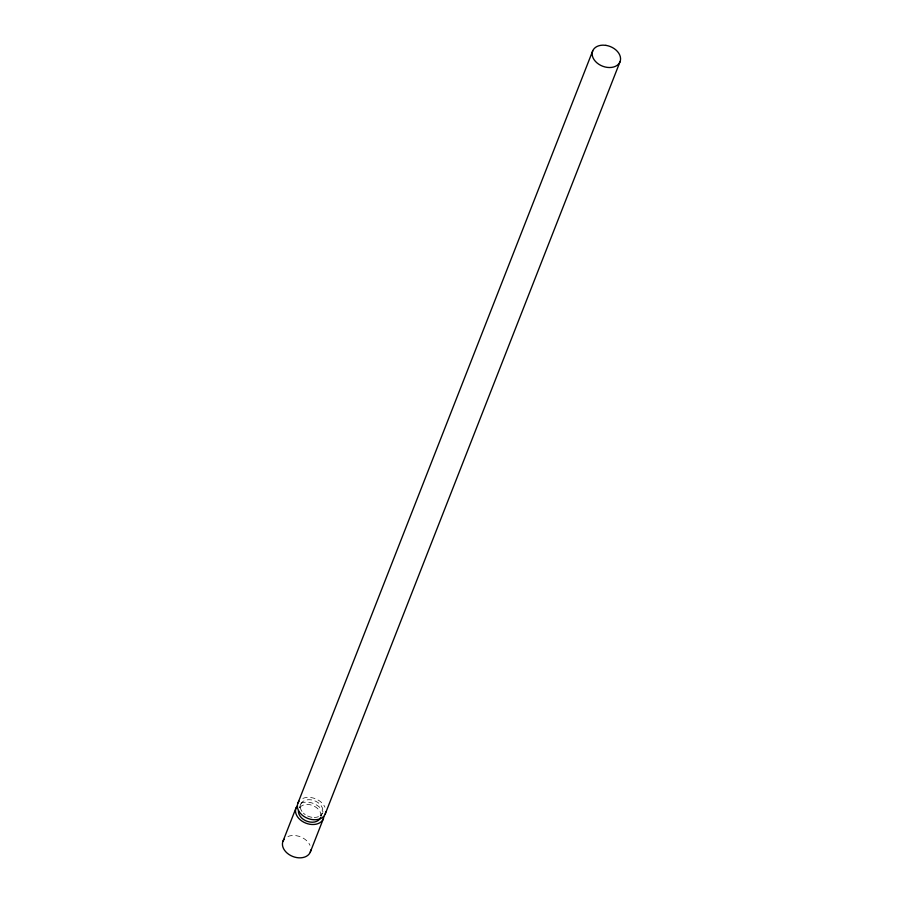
<?xml version="1.0" encoding="UTF-8"?>
<svg xmlns="http://www.w3.org/2000/svg" width="903" height="903" viewBox="0 0 903 903"><rect width="100%" height="100%" fill="white"/><g stroke="black" fill="none" stroke-linecap="round" stroke-linejoin="round"><path stroke-width="0.68" stroke-dasharray="4.51 3.39" d="M299.333 807.813L300.733 804.246M321.005 816.47L322.394 812.892M287.933 836.505A14.696 10.554 21.4 0 1 310.011 845.321M300.992 803.173A14.696 10.554 21.4 0 1 323.071 811.989M299.762 807.485A11.66 8.375 21.4 0 1 312.856 805.566A11.66 8.375 21.4 0 1 320.949 815.951M301.974 811.447A11.66 8.375 21.4 0 1 304.65 800.51A11.66 8.375 21.4 0 1 319.707 804.009A11.66 8.375 21.4 0 1 320.181 815.68M318.477 816.628A11.66 8.375 21.4 0 1 314.255 817.452M311.919 817.283A11.66 8.375 21.4 0 1 307.302 815.838M305.225 814.619A11.66 8.375 21.4 0 1 303.419 813.129M302.855 798.41A14.696 10.554 21.4 0 1 324.945 807.226"/><path stroke-width="1.35" d="M282.989 841.212L296.049 807.88M297.922 803.117L592.707 50.895M310.293 852.105L323.353 818.784M325.215 814.021L620.011 61.788M310.813 849.949A14.696 10.554 21.4 0 1 292.674 856.439A14.696 10.554 21.4 0 1 284.118 839.293M323.872 816.628A14.696 10.554 21.4 0 1 305.733 823.107A14.696 10.554 21.4 0 1 297.177 805.973M320.531 817.655A11.66 8.375 21.4 0 1 307.697 821.504A11.66 8.375 21.4 0 1 298.453 810.713M325.746 811.865A14.696 10.554 21.4 0 1 307.596 818.344A14.696 10.554 21.4 0 1 299.04 801.209M605.913 45.364L602.978 45.15A14.696 10.554 21.4 0 0 595.438 61.404A14.696 10.554 21.4 0 0 619.323 63.097A14.696 10.554 21.4 0 0 605.913 45.364"/></g></svg>
